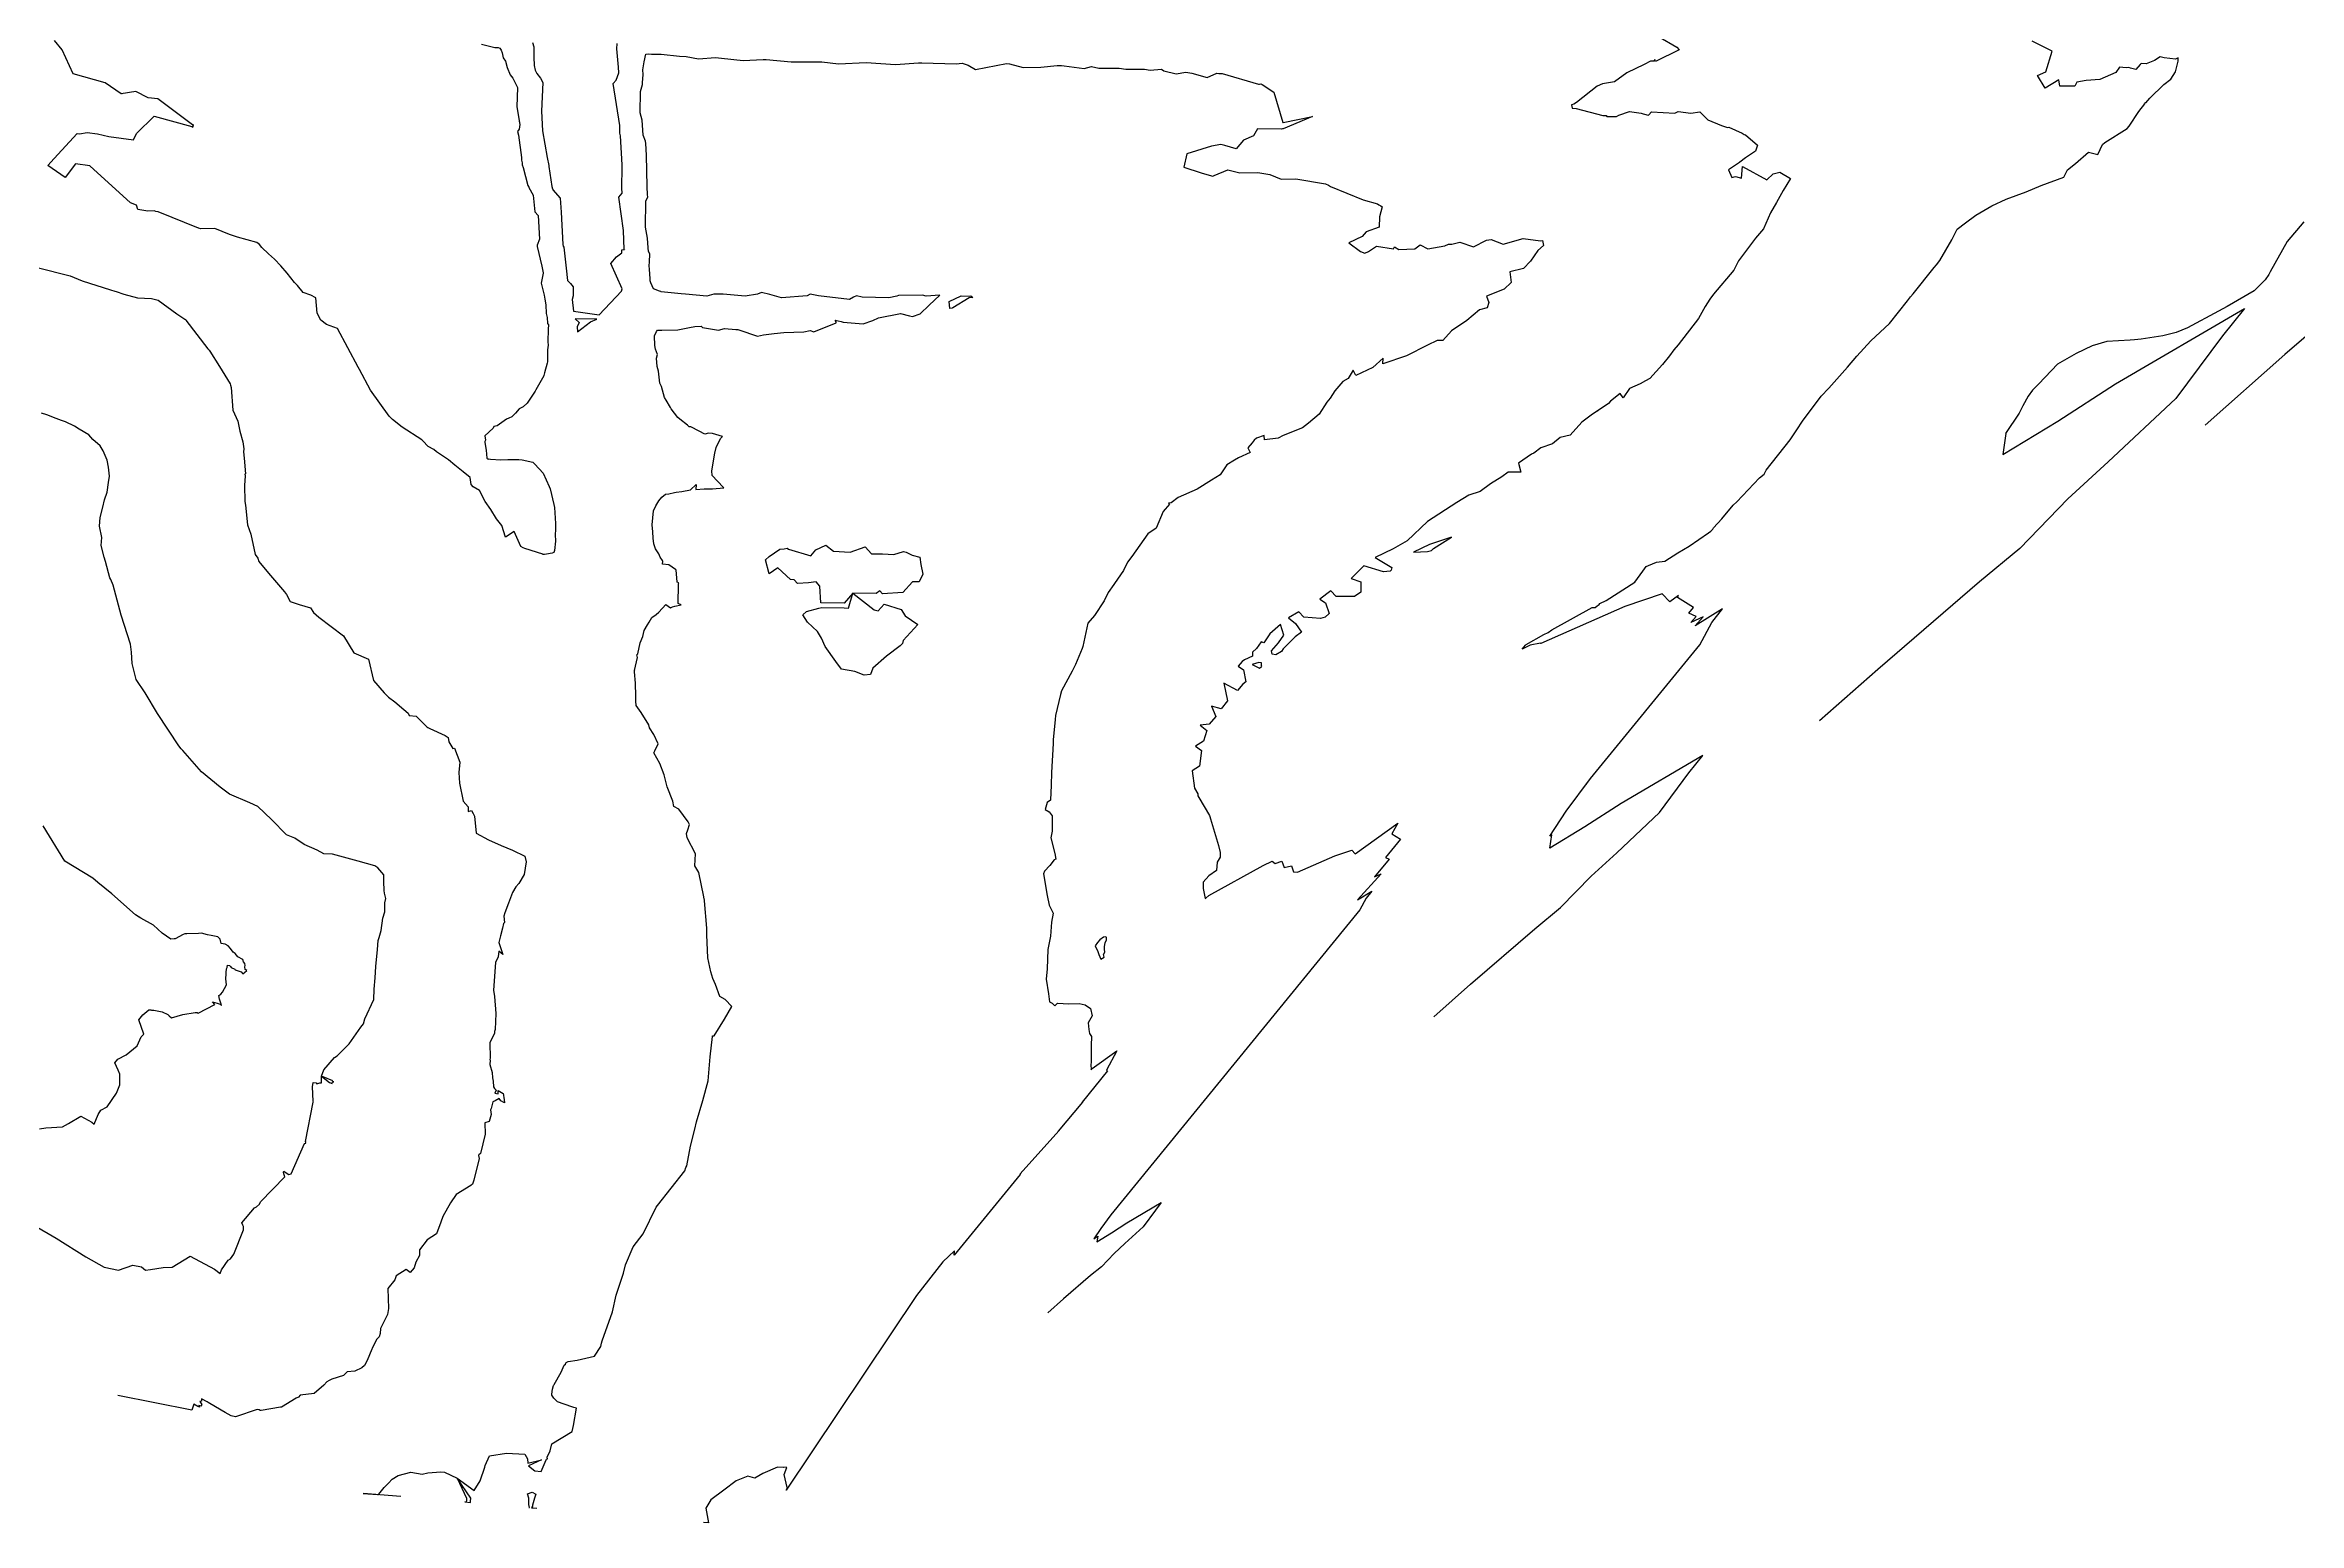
# Model space of a CAD drawing. Extents: x 1684434 to 1702565, y 997334 to 1000228.
# Drawn here: x 1686538 to 1688314, y 997334 to 998499 of the extents above; entities that cross this region are included whole.
import ezdxf

# ---------------------------------------------------------------- set-up
doc = ezdxf.new("R2010")
doc.units = 0
doc.layers.add('Default', color=7, linetype='Continuous')

msp = doc.modelspace()

# ---------------------------------------------------------------- linework, layer by layer
at = {"layer": 'Default'}
for points in [[(1686934, 998279.5), (1686934.9, 998278.3), (1686934.7, 998275), (1686934.3, 998264.9), (1686934.6, 998262.5), (1686934.2, 998258.7), (1686934.1, 998249.3), (1686933.9, 998248.2), (1686931.8, 998240.6), (1686931.2, 998238.4), (1686931.1, 998238.2), (1686924.8, 998227.1), (1686924.3, 998226.2), (1686918.1, 998216.7), (1686914.8, 998213.8), (1686911.7, 998212.1), (1686908.9, 998208.8), (1686906.1, 998206), (1686903.6, 998204.9), (1686901.9, 998204.2), (1686894.3, 998198.7), (1686891.9, 998198.2), (1686891.4, 998197.1), (1686884.8, 998191), (1686885.3, 998187.4), (1686884.6, 998186.4), (1686884.8, 998186.3), (1686884.7, 998185.7), (1686885.7, 998179.6), (1686886.2, 998173.3), (1686886.8, 998172.7), (1686887.3, 998172.5), (1686887.7, 998172.7), (1686889.3, 998172.6), (1686897.4, 998171.9), (1686902.9, 998172.3), (1686909.3, 998172.4), (1686911.6, 998172.3), (1686914, 998172.1), (1686922.5, 998170.3), (1686924, 998168.6), (1686930.6, 998161.5), (1686935.5, 998150.9), (1686936.1, 998149.1), (1686939.2, 998136.7), (1686939.6, 998134.4), (1686940.4, 998121.9), (1686940.5, 998116.8), (1686940.2, 998113.2), (1686940.3, 998108), (1686939.6, 998100.6), (1686939.1, 998098.9), (1686937.9, 998098.4), (1686933.3, 998097.6), (1686931.6, 998097.4), (1686930.4, 998097.4), (1686930.5, 998097.7), (1686916.2, 998102.1), (1686914.9, 998102.7), (1686913, 998103.8), (1686907.8, 998115.6), (1686900.9, 998111.1), (1686898.1, 998120.2), (1686894, 998125.6), (1686889.5, 998133), (1686884.9, 998139.2), (1686880.6, 998147.8), (1686875.4, 998150.7), (1686874, 998152.6), (1686873.2, 998158.2), (1686867.6, 998162.5), (1686861, 998167.8), (1686856.1, 998171.9), (1686852.2, 998174.7), (1686846.6, 998178.4), (1686844.6, 998180.2), (1686840, 998182.5), (1686835.9, 998186.9), (1686835.1, 998187.9), (1686819.6, 998197.7), (1686812, 998203.7), (1686811.2, 998204.7), (1686809.4, 998206.4), (1686794.5, 998226.8), (1686786, 998243.2), (1686785, 998245), (1686768.7, 998275.5), (1686759.8, 998278.7), (1686755.5, 998282), (1686752.6, 998287.6), (1686751.5, 998299.6), (1686747.5, 998301.9), (1686741.6, 998304), (1686737, 998309.3), (1686734.8, 998311.8), (1686729, 998319.2), (1686723.9, 998324.8), (1686718.9, 998330.1), (1686714.3, 998334.4), (1686708.9, 998339.4), (1686707.2, 998341.6), (1686705.1, 998343.2), (1686689.9, 998347.4), (1686683.6, 998349.7), (1686671.8, 998354.4), (1686660.6, 998354.2), (1686659.4, 998354.6), (1686659.1, 998354.7), (1686627.3, 998367.4), (1686625.4, 998367.8), (1686624.1, 998368.3), (1686619.1, 998368), (1686611.3, 998369.3), (1686610.3, 998372.6), (1686605.4, 998374.5), (1686573.3, 998403.6), (1686562.1, 998405.2), (1686553.9, 998394.6), (1686540.3, 998403.9), (1686545.3, 998409.5), (1686563.4, 998429.3), (1686565.2, 998428.9), (1686571.4, 998429.9), (1686579.5, 998429), (1686588.4, 998426.9), (1686607.7, 998424.2), (1686610.3, 998429.2), (1686624.1, 998442.8), (1686653.7, 998434.6), (1686654.5, 998434.3), (1686655, 998436), (1686654.3, 998436), (1686627.1, 998456.6), (1686619.3, 998457.4), (1686609.7, 998462.2), (1686598.1, 998460.5), (1686585.4, 998469.2), (1686560.3, 998476.3), (1686551.5, 998495.1), (1686545.5, 998502.4)], [(1686818.5, 997354.9), (1686788.9, 997357.5), (1686800, 997356.6), (1686800.8, 997356.6), (1686801, 997356.6), (1686802.1, 997358.1), (1686805.3, 997362.2), (1686808.9, 997365.5), (1686811.8, 997368.6), (1686816.3, 997371.7), (1686826.4, 997374.3), (1686835.3, 997372.7), (1686839.9, 997373.8), (1686850.1, 997374.4), (1686853, 997374.1), (1686863, 997369.4), (1686870.3, 997353.6), (1686870.3, 997352.1), (1686870.1, 997350.6), (1686869, 997350.7), (1686873.3, 997350.3), (1686873.5, 997351.4), (1686873.6, 997353.6), (1686863, 997369.4), (1686876.3, 997359.7), (1686881, 997367.3), (1686884.6, 997378.2), (1686885, 997379.4), (1686888.4, 997387), (1686901.9, 997389.3), (1686916.3, 997388.4), (1686918.3, 997384.7), (1686918.7, 997381.4), (1686929.3, 997383.9), (1686919.1, 997379.2), (1686924.2, 997375.3), (1686929.1, 997374.6), (1686933, 997384), (1686933.3, 997384.4), (1686934, 997384.8), (1686933.9, 997385.9), (1686936.3, 997391), (1686937.4, 997396.4), (1686953.5, 997406.2), (1686954.6, 997411.1), (1686957, 997424.6), (1686954.8, 997425.1), (1686953.3, 997425.7), (1686942, 997429.5), (1686939.2, 997432.4), (1686937.6, 997434.9), (1686937.4, 997435.2), (1686937.4, 997435.8), (1686938.1, 997439.5), (1686938.8, 997442.5), (1686939.1, 997442.8), (1686939.3, 997443.3), (1686944.8, 997452.9), (1686947.2, 997458.6), (1686948.3, 997459.4), (1686948.5, 997460.2), (1686948.9, 997460.5), (1686950.3, 997461.5), (1686957.4, 997462.4), (1686971.1, 997465.7), (1686976.1, 997473.2), (1686976.7, 997475.8), (1686977.2, 997477.8), (1686985.2, 997500.5), (1686988.1, 997513.6), (1686994.1, 997531.1), (1686995.6, 997537.6), (1687001.7, 997551.7), (1687009.4, 997562.1), (1687019.8, 997583), (1687020.7, 997584.4), (1687042.3, 997611.8), (1687043.1, 997614.4), (1687043.8, 997615.6), (1687046.8, 997631.2), (1687050.3, 997644.4), (1687051.6, 997650.3), (1687056.6, 997667.2), (1687060.7, 997682.5), (1687062.2, 997701.5), (1687064.2, 997717.6), (1687064.2, 997718.1), (1687065.5, 997718.2), (1687073.6, 997731.1), (1687079.4, 997741.3), (1687074.1, 997746.8), (1687069.8, 997749.1), (1687066.4, 997758.5), (1687064.4, 997763.3), (1687062.9, 997768.6), (1687060.4, 997779.6), (1687059.6, 997797.8), (1687059.6, 997802.8), (1687057.9, 997824.5), (1687057.7, 997825.3), (1687057.6, 997825.9), (1687057.3, 997827.7), (1687053.3, 997846.8), (1687050.3, 997852.1), (1687050.8, 997861.4), (1687044.2, 997874), (1687043.7, 997877.6), (1687044.7, 997880.3), (1687045.9, 997884.5), (1687045, 997886.8), (1687037.5, 997896.7), (1687033.7, 997898.7), (1687032.9, 997903), (1687028.4, 997914.4), (1687026.1, 997923.7), (1687022.5, 997932.8), (1687017.9, 997941.2), (1687018.7, 997942.6), (1687021.4, 997948.3), (1687018, 997955.5), (1687014.4, 997960.7), (1687013.9, 997963.1), (1687008, 997973), (1687004, 997978.4), (1687003.8, 997981.7), (1687003.8, 997985.8), (1687003.5, 997995.9), (1687002.7, 998004.9), (1687002.7, 998006.1), (1687004.9, 998016.3), (1687004.6, 998018.4), (1687005.3, 998019.1), (1687007.2, 998027.8), (1687009.1, 998032.9), (1687010.4, 998037.4), (1687012.8, 998041.9), (1687014.1, 998044.1), (1687016.4, 998047.8), (1687019.7, 998050.2), (1687021.8, 998051.9), (1687027.4, 998058), (1687031, 998055.5), (1687032.5, 998056.3), (1687034.4, 998056.7), (1687039.5, 998057.7), (1687037.1, 998058.8), (1687037.2, 998073.8), (1687037.3, 998074.6), (1687037.7, 998075.2), (1687036.4, 998075.5), (1687035.5, 998085.4), (1687034.9, 998085.7), (1687029.6, 998089.2), (1687024.8, 998089.9), (1687025.1, 998092.1), (1687024.7, 998092.8), (1687022.9, 998095.3), (1687021.7, 998097.9), (1687019.1, 998102), (1687018, 998105.8), (1687017.3, 998110.4), (1687017.1, 998115.4), (1687016.5, 998120.7), (1687017, 998126.3), (1687017.6, 998131.8), (1687019.5, 998135.9), (1687021.8, 998139.7), (1687024.3, 998142.6), (1687027.2, 998144.9), (1687029.8, 998145.3), (1687034.1, 998146.4), (1687035.4, 998146.6), (1687039.9, 998147.1), (1687046.8, 998148.3), (1687051.2, 998152.5), (1687051.1, 998148.6), (1687057.5, 998149.2), (1687064.1, 998149.1), (1687073.1, 998150), (1687072.6, 998150.6), (1687063.8, 998159.7), (1687063.7, 998163.3), (1687066, 998177.4), (1687067.1, 998181.8), (1687070.3, 998188.8), (1687071.9, 998190.5), (1687064.2, 998192.8), (1687060.9, 998193), (1687058.1, 998192.2), (1687053.6, 998194.7), (1687047.1, 998198.1), (1687045.8, 998198), (1687044.3, 998199.4), (1687038.5, 998204.1), (1687036.9, 998205.5), (1687031.6, 998212.2), (1687031.1, 998213.3), (1687027.6, 998219), (1687026.4, 998221.2), (1687023.9, 998229.7), (1687022.7, 998232.5), (1687021.6, 998242), (1687020.4, 998245.7), (1687019.9, 998252.1), (1687020.9, 998255.1), (1687019.1, 998259.3), (1687018.8, 998262), (1687018.3, 998269.7), (1687020, 998273.2), (1687020.7, 998274.3), (1687024.2, 998274.1), (1687036.9, 998274.6), (1687046.1, 998276.2), (1687050.2, 998277), (1687055.2, 998277.3), (1687056.2, 998276.2), (1687068.9, 998274.2), (1687073.6, 998275.4), (1687082.5, 998274.8), (1687084.1, 998274.7), (1687084.8, 998274.4), (1687099.5, 998269.6), (1687104.2, 998270.6), (1687112.7, 998271.6), (1687120.3, 998272.4), (1687136.1, 998273), (1687141, 998274), (1687143.9, 998273), (1687161.7, 998280.1), (1687161.7, 998280.8), (1687160.8, 998282.1), (1687165.5, 998281.1), (1687167.2, 998280.5), (1687182.9, 998279.1), (1687190.4, 998281.9), (1687194.9, 998284), (1687212.4, 998287.3), (1687219.4, 998285.4), (1687221.7, 998285), (1687227.8, 998287.2), (1687234.9, 998294), (1687243.2, 998301.9), (1687232.6, 998301), (1687229.5, 998301.7), (1687210.6, 998301.5), (1687209.3, 998300.9), (1687203.1, 998299.7), (1687182.2, 998300.3), (1687177.5, 998301.2), (1687175.3, 998300.3), (1687172, 998298.4), (1687147.7, 998301.2), (1687141.1, 998302.7), (1687138.8, 998301.2), (1687118.4, 998299.8), (1687109.4, 998302.3), (1687102.8, 998304), (1687099.5, 998302.6), (1687089.9, 998301.1), (1687072.4, 998302.6), (1687065.2, 998302.7), (1687059.7, 998300.9), (1687042.8, 998302.7), (1687039.5, 998302.8), (1687023.7, 998304.5), (1687023.4, 998304.6), (1687022.3, 998304.9), (1687017.7, 998306.9), (1687015.5, 998311.6), (1687015, 998313), (1687014.9, 998314.9), (1687014.4, 998322.1), (1687014.3, 998325.2), (1687014.6, 998327.7), (1687014.8, 998334.5), (1687013.7, 998336.3), (1687013.4, 998339.1), (1687013, 998346.8), (1687011.2, 998355.4), (1687011.5, 998376), (1687013.1, 998379.2), (1687012.9, 998380.8), (1687012.6, 998387.4), (1687012.4, 998399.8), (1687012, 998412.1), (1687011.6, 998421.2), (1687011.4, 998423.1), (1687009.4, 998427.9), (1687008.7, 998439.6), (1687007, 998445.4), (1687007.5, 998462.4), (1687009, 998467.7), (1687008.9, 998469.2), (1687009.4, 998475.6), (1687009.2, 998479.5), (1687010.3, 998485.7), (1687011.5, 998491.7), (1687013.3, 998492.1), (1687016.1, 998491.6), (1687023.7, 998491.8), (1687038, 998490.1), (1687043.4, 998489.8), (1687053, 998488.1), (1687066.4, 998489), (1687071.3, 998488.7), (1687088.2, 998486.7), (1687104, 998487.5), (1687106.3, 998487.4), (1687126, 998485.7), (1687149.4, 998485.8), (1687150.3, 998485.8), (1687163.3, 998484), (1687185.2, 998485.2), (1687208.3, 998483.7), (1687226.5, 998484.9), (1687227.2, 998484.8), (1687227.5, 998484.8), (1687229, 998484.9), (1687256.2, 998484.1), (1687260.9, 998484.6), (1687265.5, 998483.1), (1687271.3, 998479.7), (1687295.7, 998484.3), (1687298.3, 998484.2), (1687308.9, 998481.3), (1687322.9, 998481.5), (1687335.8, 998482.9), (1687338.4, 998482.8), (1687339.1, 998482.9), (1687341.3, 998482.6), (1687357.1, 998480.5), (1687362.8, 998482), (1687368.7, 998480.8), (1687384.5, 998480.7), (1687389.9, 998479.9), (1687390.7, 998480), (1687399.8, 998479.9), (1687404.5, 998479.8), (1687409, 998479.1), (1687418, 998479.8), (1687419.7, 998478.5), (1687429.6, 998476.3), (1687437.1, 998477.5), (1687441.9, 998476.8), (1687453.9, 998473.3), (1687461.5, 998476.7), (1687463.1, 998476.6), (1687465.8, 998476.4), (1687494.4, 998468.2), (1687495.1, 998468.2), (1687496.3, 998468.4), (1687497.2, 998467.8), (1687506.6, 998461.7), (1687513.6, 998437.9), (1687513.8, 998437.9), (1687536.9, 998442.7), (1687513.9, 998432.9), (1687513.4, 998432.8), (1687512.6, 998432.6), (1687493.7, 998433), (1687490.4, 998427.4), (1687482.6, 998423.9), (1687476.9, 998417.1), (1687467.8, 998419.8), (1687464.8, 998420.6), (1687457.3, 998419.3), (1687438, 998413.3), (1687435.5, 998402.8), (1687449.1, 998398.1), (1687457.5, 998395.9), (1687458.4, 998395.7), (1687459.5, 998396), (1687470.3, 998400.6), (1687479.6, 998398.2), (1687493.9, 998398.4), (1687503.3, 998396.8), (1687512.4, 998393.3), (1687523.9, 998393.4), (1687547.3, 998389.5), (1687549.5, 998388.6), (1687551.1, 998387.5), (1687577, 998376.8), (1687588.2, 998373.7), (1687589.3, 998373), (1687589.7, 998372.8), (1687590.8, 998372.2), (1687591.9, 998371.4), (1687589.7, 998363.5), (1687589.4, 998355.3), (1687579.2, 998351.6), (1687576, 998347.9), (1687565.6, 998343), (1687574.9, 998336.3), (1687578.2, 998334.9), (1687581, 998336.3), (1687587.3, 998340.3), (1687600.9, 998338.4), (1687601.5, 998340), (1687604.9, 998337.9), (1687617.6, 998338.3), (1687621.9, 998341.4), (1687627.9, 998338.4), (1687641.2, 998340.6), (1687644.1, 998341.9), (1687646.9, 998341.9), (1687653.2, 998343.5), (1687663.8, 998339.8), (1687674, 998345.2), (1687677.9, 998345.6), (1687687.3, 998341.9), (1687703.1, 998346.4), (1687716.6, 998344.5), (1687718.2, 998344.8), (1687718.6, 998343.6), (1687718.9, 998341), (1687714.6, 998336.9), (1687708.9, 998328.6), (1687703.3, 998322.7), (1687692.4, 998320.1), (1687693.6, 998311.9), (1687688, 998306.6), (1687674, 998301), (1687676, 998296), (1687674.5, 998291.7), (1687668.6, 998290.2), (1687658.7, 998281.8), (1687646.4, 998273.7), (1687639.7, 998266.1), (1687635.2, 998266), (1687627.6, 998262.3), (1687611, 998254), (1687592.3, 998247.8), (1687592.6, 998252.2), (1687584.5, 998244.8), (1687571.2, 998238.6), (1687569.1, 998242.6), (1687565.1, 998236), (1687561, 998233.8), (1687554.7, 998226.3), (1687550.8, 998220.6), (1687548.3, 998217.4), (1687542.3, 998208), (1687533.8, 998200.8), (1687529.1, 998197.2), (1687513.9, 998191.1), (1687510, 998189.2), (1687499.2, 998187.9), (1687498.9, 998191.3), (1687492.9, 998189), (1687491, 998187.5), (1687489.4, 998185.4), (1687486.1, 998181.5), (1687487.9, 998177.7), (1687478.7, 998173.5), (1687475.4, 998171.7), (1687469.5, 998168.1), (1687464.2, 998160.2), (1687457.5, 998156), (1687446, 998148.8), (1687431.2, 998142.3), (1687425.5, 998138.1), (1687423.6, 998137.9), (1687424.3, 998137.1), (1687419.4, 998131.3), (1687413.7, 998118.2), (1687407.1, 998113.6), (1687394.5, 998095.9), (1687391.1, 998091.5), (1687387.9, 998084.7), (1687381, 998074.5), (1687380.3, 998073.9), (1687376, 998067.4), (1687372.9, 998060.8), (1687365.1, 998049.3), (1687360, 998043.4), (1687355.9, 998025), (1687355.5, 998023.4), (1687350.3, 998010.6), (1687347.7, 998005.6), (1687339.2, 997989.9), (1687338.4, 997987.2), (1687334.5, 997970.6), (1687334.1, 997967.3), (1687332.6, 997951.4), (1687332.6, 997948.4), (1687331.2, 997925.5), (1687331, 997915.7), (1687330.4, 997903.7), (1687327.9, 997902), (1687326.4, 997896.5), (1687329.4, 997894.6), (1687331.9, 997891.5), (1687331.8, 997879.3), (1687330.8, 997874.2), (1687333.9, 997861.7), (1687334.7, 997857.4), (1687333.5, 997856.7), (1687329.9, 997852.2), (1687325.7, 997847.8), (1687325.1, 997845.8), (1687327.9, 997828.6), (1687329.5, 997821.1), (1687332.5, 997814.8), (1687331.2, 997807.6), (1687330.5, 997796.5), (1687328.4, 997786), (1687327.8, 997771), (1687327.1, 997762.7), (1687329, 997751.2), (1687329.8, 997744.8), (1687331.8, 997743.7), (1687333.9, 997741.6), (1687336, 997743.8), (1687344.9, 997743.3), (1687353.2, 997743.6), (1687357.8, 997742.4), (1687361.9, 997739.7), (1687363.4, 997733.8), (1687360.2, 997728.3), (1687360.7, 997723.1), (1687361.2, 997719.9), (1687362.7, 997717.5), (1687362.6, 997710.5), (1687362.5, 997697), (1687362.2, 997695.5), (1687362.5, 997691.4), (1687363.3, 997692.2), (1687382.9, 997706.3), (1687374.5, 997691.1), (1687375.3, 997690.5), (1687355.4, 997665.9), (1687355.8, 997665.8), (1687336.5, 997643), (1687337, 997643.2), (1687306.5, 997609.2), (1687307.2, 997609.6), (1687306.9, 997609.3), (1687306.6, 997608.7), (1687254.7, 997545.1), (1687254.9, 997548.6), (1687245.6, 997540), (1687225, 997513.5), (1687122.1, 997360), (1687123.1, 997362), (1687122.9, 997362.2), (1687122.1, 997365.5), (1687120.7, 997372.4), (1687122.8, 997377.8), (1687115.4, 997378.1), (1687103.7, 997373.2), (1687097.6, 997369.5), (1687092.1, 997371), (1687082.8, 997367.3), (1687073.1, 997360.1), (1687062.8, 997352.5), (1687059, 997345.8), (1687061.1, 997334.2), (1687060.9, 997334.2), (1687057.1, 997334.5)], [(1686882.1, 998499.5), (1686892.7, 998497.1), (1686895.2, 998497.1), (1686896.4, 998496.4), (1686897.6, 998494.9), (1686898.4, 998492.8), (1686899.1, 998488.8), (1686901.1, 998486.1), (1686902.2, 998481.2), (1686904.7, 998475.5), (1686906.8, 998472.7), (1686910.5, 998465.4), (1686909.9, 998450.1), (1686912.3, 998436.4), (1686911.8, 998432.7), (1686910.5, 998430.7), (1686911.3, 998427.9), (1686913.6, 998410.3), (1686913.5, 998408.1), (1686914, 998406.2), (1686914, 998404.4), (1686914.8, 998402.4), (1686918.5, 998388.1), (1686919, 998387.4), (1686919.4, 998387.3), (1686919.5, 998386.6), (1686922.9, 998380.5), (1686924.2, 998367.4), (1686926.8, 998364.6), (1686927.7, 998345.9), (1686925.9, 998341.2), (1686925.9, 998340.9), (1686926, 998340.6), (1686926, 998340.2), (1686929.5, 998324.7), (1686930.6, 998319.5), (1686930.7, 998319.2), (1686930.7, 998319.1), (1686929.1, 998311.2), (1686931.5, 998301.7), (1686931.9, 998298.6), (1686932.7, 998294.3), (1686933, 998287.4), (1686933.9, 998284.3), (1686934, 998279.5)], [(1686922.2, 998501), (1686923.3, 998497.6), (1686923.3, 998489.3), (1686923.6, 998482.7), (1686924.3, 998479.2), (1686925.6, 998476.5), (1686928.6, 998472.8), (1686930.4, 998469.3), (1686929.4, 998446.8), (1686930.2, 998431.2), (1686933.7, 998410.4), (1686935.1, 998404.1), (1686935.2, 998403.2), (1686937.6, 998387.4), (1686938, 998385.6), (1686938.2, 998385.3), (1686938.2, 998384.7), (1686944.2, 998378.3), (1686944.8, 998367.1), (1686946.3, 998341.6), (1686946.5, 998340.3), (1686946.4, 998340.3), (1686946.9, 998339.5), (1686948.7, 998323.2), (1686949.8, 998313.3), (1686952.1, 998310.9), (1686954.4, 998308.3), (1686954.3, 998301.3), (1686953.6, 998298.3), (1686954.7, 998289.1), (1686974.7, 998286.3), (1686992.3, 998304.9), (1686992.9, 998306.9), (1686983.9, 998326.7), (1686988.6, 998331.9), (1686992.8, 998335.2), (1686992.6, 998337.6), (1686994.6, 998337.8), (1686994.1, 998352.7), (1686990.4, 998378.9), (1686992.9, 998382.2), (1686992.8, 998386), (1686993, 998403), (1686992.9, 998404.4), (1686991.7, 998427.4), (1686991.1, 998429.5), (1686991.2, 998435.4), (1686985.9, 998468.7), (1686988.3, 998471.2), (1686990.2, 998477), (1686990, 998481.4), (1686988.7, 998496), (1686989.1, 998500.1)], [(1687809.6, 998505.6), (1687824, 998497.2), (1687825.9, 998495.1), (1687807.3, 998485.9), (1687806.7, 998487.6), (1687805.9, 998486.3), (1687803.3, 998486.1), (1687798.3, 998483.6), (1687784.7, 998477.1), (1687775, 998469.9), (1687765.4, 998468.4), (1687761.2, 998466.6), (1687745.1, 998453.6), (1687742.9, 998452.2), (1687741, 998451.7), (1687741.6, 998449.1), (1687744.7, 998448.9), (1687765.9, 998443.3), (1687768.3, 998443.3), (1687768.8, 998442.7), (1687776.5, 998442.5), (1687778.5, 998443.6), (1687786.9, 998446.5), (1687796, 998445.1), (1687797.6, 998444.8), (1687798.6, 998444.5), (1687801.5, 998443.7), (1687802, 998443.9), (1687804.1, 998446.4), (1687822.6, 998445.1), (1687825.1, 998446.5), (1687835, 998445.1), (1687842.1, 998446.4), (1687848.6, 998439.9), (1687859.4, 998435.6), (1687864, 998433.9), (1687865.2, 998434.2), (1687875.6, 998429.4), (1687877.1, 998428.5), (1687878.1, 998428.1), (1687887.6, 998419.9), (1687886.8, 998417.7), (1687886.2, 998415.2), (1687878.3, 998410.1), (1687873.7, 998406.6), (1687873.5, 998406.4), (1687871.1, 998404.8), (1687864.7, 998400.5), (1687867.5, 998394.5), (1687870.2, 998395.2), (1687875, 998393.9), (1687875.8, 998403.3), (1687894.9, 998392.7), (1687899.9, 998397.4), (1687905.2, 998398.8), (1687913.6, 998393.8), (1687907.8, 998384.2), (1687902.6, 998374.9), (1687897.9, 998366.6), (1687892.4, 998354), (1687886, 998346.7), (1687872.7, 998328.8), (1687869, 998321.5), (1687853.1, 998302.6), (1687850.1, 998298.7), (1687846.3, 998292.9), (1687841.2, 998283.3), (1687825.2, 998262.6), (1687821.6, 998258.6), (1687818.2, 998253.9), (1687812.7, 998247.1), (1687802.7, 998236), (1687799.4, 998234.4), (1687795.1, 998231.9), (1687786.9, 998228.3), (1687781.9, 998220.9), (1687779.5, 998224.4), (1687771.7, 998218.3), (1687770.3, 998216.4), (1687756.6, 998207.2), (1687749.1, 998201.7), (1687740, 998191.5), (1687732.2, 998189.5), (1687726.1, 998184.7), (1687716.9, 998181.4), (1687711.3, 998177.2), (1687709.6, 998176.4), (1687699.2, 998169.3), (1687701.2, 998162.2), (1687691.3, 998162.4), (1687686.2, 998158.7), (1687677.3, 998153.2), (1687669, 998147.1), (1687660.3, 998144.3), (1687650.8, 998138.4), (1687627.5, 998123.5), (1687611.6, 998108.2), (1687600.6, 998101.8), (1687586.4, 998095.1), (1687599.4, 998087.3), (1687599, 998085), (1687598.1, 998084.3), (1687593, 998083.7), (1687577.5, 998088.6), (1687567.4, 998078.5), (1687575, 998076), (1687575.1, 998067.6), (1687570.1, 998064.2), (1687555.5, 998064.2), (1687551.5, 998068.9), (1687542.8, 998062.2), (1687547.2, 998059.4), (1687550.2, 998051), (1687546.9, 998048), (1687543.4, 998046.9), (1687530.2, 998047.9), (1687526.3, 998052.2), (1687518, 998047.4), (1687523.6, 998043), (1687528.2, 998036.3), (1687523.4, 998032.4), (1687513.8, 998023), (1687512.6, 998021.1), (1687508.2, 998018.4), (1687505.2, 998018.9), (1687504.6, 998021.5), (1687510.1, 998027.7), (1687514.3, 998033.8), (1687511.8, 998042.3), (1687503.4, 998034.9), (1687498.6, 998027.9), (1687496.4, 998028.7), (1687492.8, 998023.4), (1687489.8, 998020.5), (1687489.8, 998017.4), (1687483.3, 998014.4), (1687481.5, 998013.1), (1687478.3, 998009.5), (1687482.5, 998006.6), (1687484.3, 997997.1), (1687482, 997995.3), (1687477.8, 997990.3), (1687467, 997996), (1687470, 997982.2), (1687465, 997975.8), (1687457.3, 997977.8), (1687460.8, 997969.8), (1687455.6, 997963.8), (1687448.5, 997962.8), (1687453.6, 997958.8), (1687451, 997950.4), (1687444.8, 997946.4), (1687449.6, 997943), (1687448, 997930.7), (1687442.2, 997927), (1687444.1, 997913.3), (1687446.6, 997908.9), (1687446.6, 997907.1), (1687447.3, 997905.9), (1687455.7, 997891.6), (1687456, 997890.9), (1687456.6, 997889.1), (1687462.9, 997868.1), (1687464.2, 997862.6), (1687464.3, 997859), (1687461.9, 997854.9), (1687461.2, 997848.3), (1687455.4, 997844.3), (1687450.7, 997839.3), (1687450.9, 997834.3), (1687451.8, 997829), (1687452.3, 997826.3), (1687452.8, 997826.5), (1687455.2, 997828.8), (1687498.1, 997852.4), (1687505.3, 997855.7), (1687507.6, 997854), (1687512.8, 997855.7), (1687514.6, 997850.8), (1687520.5, 997852), (1687522.1, 997847.3), (1687525.1, 997847), (1687554.7, 997859.9), (1687567.9, 997864.4), (1687570.6, 997861.6), (1687604.2, 997885.7), (1687599.5, 997877.2), (1687606.3, 997873.1), (1687594.5, 997858.5), (1687597.5, 997857.2), (1687585.8, 997843.4), (1687591, 997845.7), (1687572.5, 997825.2), (1687583.7, 997832.2), (1687579.3, 997826.6), (1687574.3, 997817.5), (1687378, 997576.9), (1687370.1, 997566.2), (1687364.6, 997558), (1687367.7, 997560.3), (1687367, 997555.8), (1687378.6, 997562.9), (1687390.7, 997570.7), (1687417.8, 997586.6), (1687413.2, 997580.8), (1687403.4, 997567.6), (1687389.2, 997554.3), (1687380.7, 997546.5), (1687370.6, 997536.1), (1687362.1, 997529.1), (1687340.8, 997510.7), (1687328.5, 997499.9)], [(1687632.5, 997733.1), (1687661.6, 997758.8), (1687712.3, 997802.5), (1687732.4, 997819.2), (1687756.5, 997843.9), (1687776.7, 997862.4), (1687810.4, 997894), (1687833.6, 997925.3), (1687844.7, 997939), (1687780.2, 997901.3), (1687751.5, 997882.8), (1687724, 997866), (1687725.5, 997876.6), (1687723.9, 997875.4), (1687737, 997895.2), (1687756.1, 997920.8), (1687842.1, 998026.3), (1687851.8, 998043.8), (1687860.2, 998054.7), (1687838.5, 998041.1), (1687844.9, 998048.3), (1687835.2, 998043.8), (1687839.3, 998048.6), (1687833.6, 998051.2), (1687837.3, 998055.7), (1687824.6, 998063.4), (1687825.5, 998065.1), (1687818.7, 998060.2), (1687812.5, 998066.3), (1687783.1, 998056.4), (1687716.8, 998027.4), (1687716.7, 998027.4), (1687716.7, 998027.6), (1687708.5, 998026), (1687702.1, 998022.9), (1687704.7, 998025.9), (1687705.3, 998026.4), (1687719.2, 998034.3), (1687722.6, 998036), (1687725.6, 998038.1), (1687757.4, 998055.7), (1687759.7, 998055.7), (1687761.4, 998056.9), (1687762.8, 998058.1), (1687763.4, 998058.8), (1687768.5, 998061.2), (1687790.9, 998075.6), (1687797.2, 998084.4), (1687800, 998087.9), (1687801.7, 998088.8), (1687808.1, 998091.3), (1687814.7, 998092.1), (1687825, 998098.8), (1687833.8, 998103.9), (1687849, 998114.5), (1687850.9, 998115.8), (1687852.4, 998117.3), (1687852.9, 998118.3), (1687859.5, 998125.6), (1687868.5, 998136.4), (1687871.4, 998139), (1687889.3, 998157.8), (1687893, 998160.8), (1687894.6, 998163.8), (1687913.5, 998187.7), (1687918.7, 998195.6), (1687923.2, 998202.6), (1687937.8, 998222.1), (1687944, 998228.6), (1687958.5, 998245), (1687965.9, 998253.8), (1687977.1, 998265.8), (1687991.6, 998279.5), (1688005.9, 998297.2), (1688008.3, 998300.4), (1688010.4, 998302.9), (1688027, 998323.7), (1688028.6, 998325.8), (1688031.3, 998329.2), (1688040.8, 998345.4), (1688045.1, 998353.7), (1688051.5, 998358.9), (1688059.7, 998364.9), (1688072.4, 998372.1), (1688083.7, 998377.5), (1688099.3, 998383.2), (1688111.3, 998388.2), (1688129, 998394.9), (1688131.9, 998400.7), (1688138.4, 998405.5), (1688148.5, 998414.6), (1688155.8, 998412.7), (1688159.5, 998420.6), (1688161.3, 998422), (1688178.9, 998433.1), (1688180.5, 998434.9), (1688188.3, 998446.6), (1688193, 998452.6), (1688192.6, 998453), (1688193, 998453.7), (1688193.6, 998453.3), (1688196.8, 998457.1), (1688207.9, 998467.7), (1688213.5, 998471.9), (1688217.1, 998477.8), (1688219.2, 998486.1), (1688219.1, 998488.9), (1688217.1, 998487.9), (1688208.1, 998488.9), (1688205.1, 998489.7), (1688200.6, 998486.8), (1688193.9, 998484), (1688190.1, 998484.4), (1688189.3, 998483.7), (1688185.7, 998479.6), (1688181.6, 998480.8), (1688180.4, 998481.3), (1688178.3, 998480.9), (1688172.9, 998481.6), (1688170, 998477.4), (1688157.5, 998471.8), (1688146.6, 998471), (1688139.4, 998469.7), (1688137.7, 998466.4), (1688126, 998466.6), (1688125.2, 998471.5), (1688114.4, 998465), (1688108.3, 998474.9), (1688114.8, 998477.9), (1688120, 998494.2), (1688104.2, 998502)], [(1688318.3, 998359.7), (1688305.2, 998344.1), (1688291.6, 998320.3), (1688290.6, 998318.1), (1688287.7, 998313.8), (1688279.2, 998305.1), (1688257.8, 998292.9), (1688251, 998289.2), (1688226.5, 998276), (1688217.6, 998272.3), (1688207.1, 998269.7), (1688190.1, 998267.2), (1688184.8, 998266.6), (1688181.3, 998266.4), (1688162.9, 998265.4), (1688151.5, 998261.9), (1688138.9, 998255.9), (1688124, 998247.5), (1688109.4, 998232), (1688104.3, 998226.8), (1688100.9, 998222.1), (1688096.8, 998214.5), (1688093.8, 998208.9), (1688083.2, 998192.9), (1688083.4, 998192.9), (1688081, 998176.1), (1688124.4, 998202.6), (1688169.8, 998232), (1688271.5, 998291.4), (1688254.1, 998269.8), (1688217.4, 998220.4), (1688164.1, 998170.5), (1688132.3, 998141.2), (1688094.3, 998102.2), (1688062.5, 998075.8), (1687982.5, 998006.9), (1687936.4, 997966.2)], [(1688412.8, 998349.2), (1688303.3, 998255), (1688240.4, 998199.4)], [(1686531.9, 998323.6), (1686558, 998317), (1686567.4, 998313.2), (1686589.7, 998306.1), (1686593, 998305), (1686594.2, 998304.6), (1686600.3, 998302.5), (1686611, 998299.6), (1686621.9, 998299.2), (1686627.2, 998297.8), (1686642.1, 998287.1), (1686648.4, 998282.8), (1686648.9, 998282.5), (1686649.2, 998282.1), (1686666.3, 998259.5), (1686666.9, 998259), (1686667.4, 998258.4), (1686667.9, 998257.6), (1686675.5, 998245.7), (1686683.9, 998231.9), (1686684.3, 998230.8), (1686684.7, 998228.9), (1686686.1, 998211.1), (1686690, 998202.6), (1686691.7, 998194.5), (1686693.9, 998186.2), (1686694.8, 998180.6), (1686694.6, 998178.2), (1686695, 998173.4), (1686696.1, 998161.1), (1686695.6, 998160.6), (1686695.9, 998159.3), (1686695.3, 998151.8), (1686695.5, 998139.1), (1686696, 998136.3), (1686697.7, 998120.8), (1686700.3, 998113.5), (1686703.7, 998097.5), (1686705.9, 998094.5), (1686706.5, 998092), (1686714.1, 998082.8), (1686726.7, 998068), (1686727.5, 998066.9), (1686728.3, 998066), (1686731.3, 998060.3), (1686738.3, 998057.9), (1686747.2, 998055.4), (1686749.7, 998051.7), (1686753.8, 998048.1), (1686773.4, 998033.2), (1686781.5, 998020), (1686792.9, 998015), (1686797, 997998), (1686805.5, 997988.3), (1686808.7, 997985.1), (1686813.7, 997981.4), (1686821, 997975.2), (1686824.2, 997972.5), (1686825.2, 997970.4), (1686830.6, 997970), (1686839.1, 997961.5), (1686839.8, 997961.2), (1686841.3, 997960.4), (1686853.5, 997954.7), (1686855.7, 997953.1), (1686856.3, 997949.8), (1686859.5, 997944.6), (1686860.7, 997944.7), (1686865, 997933.8), (1686864.1, 997925.6), (1686864.7, 997917.1), (1686867.7, 997903), (1686871.6, 997898.5), (1686871.6, 997895), (1686874.2, 997895.6), (1686875.5, 997893.4), (1686876.2, 997891.7), (1686876.5, 997891.2), (1686877.9, 997877.8), (1686887.7, 997872.6), (1686897.6, 997868.2), (1686906.6, 997864.3), (1686916.2, 997859.7), (1686917.3, 997855.1), (1686915.7, 997845.2), (1686911.6, 997838.2), (1686909.1, 997835.5), (1686906.6, 997831), (1686903.4, 997822.7), (1686900.5, 997815), (1686899.7, 997812.3), (1686900.2, 997807.3), (1686899.5, 997806.7), (1686898.7, 997802.8), (1686897.1, 997797), (1686895.8, 997791.6), (1686898.9, 997782.2), (1686895.8, 997784.9), (1686895.3, 997780.3), (1686893.1, 997775.9), (1686891.6, 997754.1), (1686892.3, 997749.1), (1686893.5, 997735.6), (1686892.8, 997723.1), (1686892.4, 997721.4), (1686892.3, 997720.1), (1686888.7, 997712.5), (1686889, 997700.4), (1686888.7, 997699.4), (1686888.9, 997699), (1686888.6, 997695.4), (1686890.6, 997689.2), (1686890.8, 997685), (1686891.3, 997682.4), (1686891.5, 997677.9), (1686892.3, 997676.5), (1686893.3, 997675.6), (1686893.7, 997675.3), (1686892.6, 997673), (1686895.2, 997672.4), (1686895.3, 997674.9), (1686899.1, 997672.7), (1686899.4, 997671.6), (1686899.5, 997670.8), (1686899.7, 997669.7), (1686900.1, 997665.2), (1686897.2, 997666.8), (1686896, 997668.6), (1686892.9, 997666.8), (1686891, 997666), (1686889.6, 997660.8), (1686889.3, 997659.8), (1686889.7, 997656.2), (1686888.1, 997650.6), (1686884.7, 997649.4), (1686885.1, 997640.6), (1686881.3, 997625.3), (1686880.1, 997624.4), (1686879.8, 997623.7), (1686880.3, 997621.5), (1686876.1, 997604.2), (1686875.1, 997601.1), (1686873.8, 997600), (1686862, 997593), (1686857.7, 997586.5), (1686851.6, 997575.8), (1686849.9, 997571.3), (1686846.6, 997562.1), (1686839.3, 997557.4), (1686833.3, 997549.4), (1686833.3, 997545), (1686830.2, 997539.7), (1686829, 997535.2), (1686825.8, 997531.6), (1686822.6, 997533.8), (1686814.7, 997528.9), (1686813.8, 997525.8), (1686808.2, 997519), (1686808.9, 997503.2), (1686808, 997498.4), (1686802.5, 997487.3), (1686802.3, 997483.6), (1686801.4, 997480.9), (1686799.7, 997479), (1686795.9, 997471.9), (1686795.8, 997471.6), (1686795.6, 997471.1), (1686791.9, 997462.1), (1686789.8, 997458.3), (1686787.9, 997456.5), (1686782.2, 997453.8), (1686776.3, 997453.3), (1686773.4, 997450.3), (1686764, 997447.4), (1686762.1, 997446.4), (1686760.1, 997445.4), (1686757.8, 997442.8), (1686750.3, 997436.3), (1686739.3, 997434.8), (1686737.9, 997433.2), (1686736.1, 997432.4), (1686724.5, 997425.3), (1686723.8, 997425.3), (1686708.5, 997422.9), (1686707.6, 997422.8), (1686706.9, 997423.3), (1686705.4, 997423.6), (1686688.2, 997417.7), (1686684.7, 997418.5), (1686680, 997421.1), (1686672.4, 997425.8), (1686666.8, 997429.1), (1686665.8, 997429.7), (1686661.3, 997432), (1686661.3, 997430.2), (1686660, 997430), (1686661.8, 997427.4), (1686661, 997426.3), (1686659.2, 997426.8), (1686659.9, 997425.4), (1686658.5, 997425.9), (1686655.4, 997427.7), (1686653.8, 997423), (1686595.5, 997434.5)], [(1687269.2, 998299.9), (1687266.4, 998299.8), (1687253.6, 998291.9), (1687252.9, 998291.5), (1687251.2, 998291.4), (1687250.6, 998296.7), (1687260.1, 998301.4), (1687266.4, 998301.1), (1687267.6, 998301.2), (1687269.2, 998299.9)], [(1686968, 998280.7), (1686972.9, 998283), (1686956, 998283.1), (1686959, 998280.3), (1686957.4, 998276.8), (1686957.8, 998272.8), (1686968, 998280.7)], [(1686529.2, 997568.9), (1686546.8, 997558.7), (1686570.2, 997544), (1686584.8, 997535.8), (1686596, 997533.4), (1686607.3, 997537.3), (1686614.2, 997535.9), (1686617.4, 997533.3), (1686621.1, 997533.8), (1686631.3, 997535.4), (1686638.3, 997535.8), (1686647.7, 997541.6), (1686652.4, 997544.3), (1686671.7, 997534.2), (1686676.1, 997530.7), (1686677.2, 997533.6), (1686682.5, 997541.3), (1686684.3, 997542.3), (1686686.9, 997546.1), (1686694.4, 997565.1), (1686694.4, 997567.9), (1686694, 997568.9), (1686693.1, 997570.7), (1686703.1, 997582.4), (1686704.8, 997583.4), (1686707.2, 997585.3), (1686708, 997587.2), (1686727.2, 997607), (1686726.4, 997609.4), (1686726.1, 997610.7), (1686726.4, 997611.3), (1686728.8, 997609.6), (1686730.2, 997608.7), (1686730.3, 997608.7), (1686732.2, 997609.4), (1686742.6, 997633.2), (1686743.4, 997633.5), (1686743.6, 997633.6), (1686743.3, 997635), (1686743.4, 997634.8), (1686749.3, 997665.8), (1686749.3, 997666), (1686749.2, 997666.2), (1686749.3, 997666.6), (1686749, 997677.8), (1686749.3, 997681.4), (1686751.8, 997681), (1686752.4, 997680.3), (1686754.7, 997681), (1686755.9, 997681.1), (1686756, 997686.4), (1686762.4, 997681.4), (1686764.5, 997680.6), (1686764.7, 997681.6), (1686765.7, 997681.7), (1686764.7, 997682), (1686764.8, 997682.5), (1686756, 997686.4), (1686757.9, 997691.4), (1686766.2, 997701.1), (1686768.3, 997702.4), (1686777.9, 997711.9), (1686787, 997724.8), (1686788, 997726.3), (1686789, 997727.5), (1686790.2, 997731.4), (1686797.1, 997746.7), (1686797.5, 997754.8), (1686798.3, 997763.9), (1686798.7, 997772.6), (1686800, 997786), (1686800.7, 997793.2), (1686801.4, 997795.5), (1686802.9, 997801.1), (1686804.3, 997810.9), (1686805.8, 997815.7), (1686806, 997823), (1686806.7, 997826.2), (1686805.6, 997830.6), (1686805.5, 997832.6), (1686805.2, 997839.6), (1686805.1, 997845), (1686800.3, 997850.4), (1686797.9, 997852.1), (1686784.9, 997855.8), (1686764.6, 997861.2), (1686757.7, 997861.4), (1686752.7, 997864.5), (1686742.3, 997868.8), (1686735, 997873.9), (1686728.5, 997876.6), (1686716.6, 997888.5), (1686705.8, 997898.9), (1686699.5, 997901.7), (1686683.6, 997908.5), (1686681.4, 997910.2), (1686676.2, 997914), (1686661.4, 997926.2), (1686646.6, 997943), (1686645.5, 997944.2), (1686643.6, 997946.6), (1686626.8, 997972), (1686616.9, 997988.5), (1686610, 997998.9), (1686606.8, 998011.6), (1686606.2, 998020.4), (1686605.5, 998026.7), (1686598.1, 998049.5), (1686591.9, 998073.2), (1686589.9, 998077.6), (1686589.3, 998079), (1686585.8, 998091.9), (1686584.8, 998095.3), (1686582.3, 998104.6), (1686582.8, 998110.8), (1686581, 998119.7), (1686581.5, 998126.6), (1686583.7, 998134.8), (1686585, 998140.6), (1686587.1, 998146.6), (1686588.1, 998154.2), (1686588.9, 998159.1), (1686588.1, 998166.2), (1686587.2, 998171.7), (1686583.8, 998179.1), (1686581.5, 998183.1), (1686575.9, 998188), (1686572.6, 998191.7), (1686565, 998196.1), (1686561.4, 998198.5), (1686554.2, 998202), (1686551, 998203), (1686546.9, 998204.5), (1686539.6, 998207.6), (1686535.2, 998208.8)], [(1687226, 998042.2), (1687214.3, 998029.7), (1687213.9, 998027.3), (1687212, 998025.4), (1687201.3, 998017.2), (1687190.4, 998007.9), (1687188.6, 998002.8), (1687183.6, 998002.4), (1687176.3, 998005.2), (1687165.9, 998007.1), (1687161.3, 998013), (1687152.8, 998024.9), (1687149.9, 998031.5), (1687146.8, 998036.8), (1687139.1, 998044.1), (1687135.2, 998049.8), (1687138.1, 998052.6), (1687147.9, 998055), (1687150.2, 998055.6), (1687167.8, 998055.3), (1687171.2, 998055.1), (1687174.8, 998067), (1687167.8, 998059), (1687149.5, 998059.3), (1687148.8, 998072.5), (1687145.7, 998076), (1687139.7, 998075.1), (1687131.2, 998074.6), (1687128.5, 998077.5), (1687125.5, 998077.8), (1687115.5, 998087), (1687108.7, 998082.1), (1687105.9, 998093.2), (1687108.9, 998095.8), (1687117.2, 998101.7), (1687120.6, 998101.9), (1687123, 998102.5), (1687124, 998101.6), (1687141.7, 998096.4), (1687145.6, 998101), (1687153.5, 998104.7), (1687159.5, 998100.1), (1687172.7, 998099.3), (1687184.5, 998103.5), (1687189.4, 998097.9), (1687198.1, 998097.9), (1687207.1, 998097.4), (1687214.7, 998099.8), (1687216.7, 998099.2), (1687221.4, 998096.9), (1687227.4, 998095.3), (1687228.2, 998089.6), (1687230, 998081.8), (1687227.1, 998075.8), (1687221.7, 998076), (1687214.2, 998067.4), (1687198, 998066.5), (1687196.1, 998068.7), (1687193, 998066.8), (1687174.8, 998067), (1687191.6, 998053.7), (1687194.7, 998053.1), (1687199.4, 998058.2), (1687212.8, 998054.2), (1687216, 998049), (1687226, 998042.2)], [(1687629.3, 998105.4), (1687616.5, 998099.3), (1687627.6, 998099.7), (1687630.8, 998100.5), (1687632.3, 998102.1), (1687646.5, 998111.2), (1687629.3, 998105.4)], [(1687494.8, 998012.2), (1687489.5, 998010.6), (1687495.3, 998007.8), (1687496.4, 998008.9), (1687497.1, 998009.1), (1687496.7, 998010), (1687496.8, 998012.1), (1687494.8, 998012.2)], [(1686533.8, 997644.8), (1686538.8, 997645.6), (1686552, 997646.3), (1686556.6, 997649.1), (1686566.2, 997654.7), (1686574.9, 997650.1), (1686576.9, 997648.5), (1686580, 997656.2), (1686582.2, 997659.4), (1686587.2, 997662.2), (1686594.4, 997672.9), (1686597, 997679.5), (1686597.1, 997687.9), (1686595.7, 997691), (1686593.2, 997696.7), (1686595.6, 997699.6), (1686602, 997703.2), (1686610.8, 997710.1), (1686614, 997717.3), (1686615.9, 997719.3), (1686612.1, 997730.8), (1686615.3, 997734.6), (1686619.9, 997738.6), (1686621.4, 997738.6), (1686622.1, 997738.4), (1686623.9, 997738.4), (1686630.5, 997737), (1686635, 997734.8), (1686636, 997733.8), (1686637.7, 997732.2), (1686646.7, 997735), (1686656.3, 997736.4), (1686658, 997736.4), (1686658.9, 997736), (1686671.8, 997742.7), (1686670, 997744.8), (1686673.8, 997743.8), (1686676, 997743), (1686676.7, 997742.6), (1686677.3, 997742.1), (1686676.8, 997743.2), (1686676.6, 997743.9), (1686675.7, 997747.1), (1686675.1, 997749.8), (1686676.6, 997750.8), (1686678, 997752.6), (1686681, 997758.4), (1686680.6, 997763), (1686680.9, 997767), (1686680.9, 997767.9), (1686681.1, 997771), (1686681.6, 997772), (1686682, 997773.8), (1686683.6, 997773.4), (1686684.4, 997772.6), (1686684.8, 997771.9), (1686687.8, 997770.5), (1686688, 997770.2), (1686692.8, 997768.6), (1686694.1, 997766.9), (1686695.3, 997768.1), (1686697.1, 997769.5), (1686695.8, 997770.4), (1686695.6, 997772.5), (1686695.8, 997773.5), (1686695.5, 997775.1), (1686694.6, 997776.5), (1686694, 997778.3), (1686690, 997780.3), (1686688, 997783), (1686686.5, 997784.1), (1686684.3, 997786.8), (1686682.4, 997789.1), (1686680.2, 997790.4), (1686676.8, 997790.8), (1686676.2, 997794.2), (1686674.2, 997796), (1686669.1, 997797.2), (1686666.2, 997797.8), (1686661.3, 997799), (1686659.1, 997798.8), (1686649.8, 997798.5), (1686648.2, 997798.4), (1686647, 997797.9), (1686640.6, 997794.5), (1686640, 997794.4), (1686637.3, 997794.3), (1686630.3, 997798.9), (1686623.6, 997805.4), (1686613.5, 997810.8), (1686609.3, 997813.5), (1686590.8, 997830.1), (1686579.8, 997838.9), (1686575.9, 997842.3), (1686553.8, 997855.8), (1686536.7, 997883.6)], [(1687373.1, 997786.4), (1687373.1, 997788.6), (1687373.7, 997791.5), (1687374.5, 997793.7), (1687374.7, 997795.5), (1687374, 997796.2), (1687372.2, 997795.9), (1687369.3, 997793.7), (1687367.6, 997791.6), (1687365.7, 997789), (1687367.8, 997784.6), (1687368.5, 997782.3), (1687370.1, 997778.4), (1687372.8, 997780.1), (1687372.3, 997782.1), (1687373.2, 997784), (1687373.1, 997786.4)], [(1686919.3, 997346.4), (1686919.8, 997346.3), (1686919.6, 997347.7), (1686919.4, 997348.3), (1686919.5, 997353.7), (1686918.2, 997357.2), (1686922.1, 997358.4), (1686924.9, 997356.8), (1686923.9, 997353.7), (1686922.4, 997348.2), (1686922.2, 997347.5), (1686921.5, 997346.2), (1686922.7, 997346.1), (1686925.8, 997345.8)]]:
    msp.add_lwpolyline(points, dxfattribs=at)

# ---------------------------------------------------------------- texts
for s, rotation, p in [(' 770.0', 356.0842, (1687462.8, 998476.1)), (' 770.0', 325.569, (1686597.3, 998460.5)), (' 770.0', 279.9692, (1686911.2, 998439.4)), (' 770.0', 88.3323, (1687007.6, 998449.1)), (' 760.0', 345.2303, (1687746.2, 998448)), (' 750.0', 42.1658, (1688147.4, 998412.9)), (' 760.0', 5.102, (1686994.4, 998337.2)), (' 770.0', 9.4278, (1687634.9, 998339)), (' 770.0', 298.1557, (1686771.6, 998269)), (' 770.0', 2.2365, (1687130, 998272.3)), (' 760.0', 33.9485, (1687761.3, 998209.7)), (' 740.0', 32.8785, (1688132.5, 998207.3)), (' 770.0', 49.7505, (1687419.9, 998131.1)), (' 780.0', 321.4588, (1687177.4, 998064.3)), (' 750.0', 54.6634, (1687792.9, 998077.4)), (' 740.0', 40.7086, (1688035.5, 998051.9)), (' 770.0', 89.3305, (1687003.2, 998005)), (' 760.0', 49.0876, (1687478.7, 998009.2)), (' 760.0', 320.6118, (1686821.8, 997973.9)), (' 750.0', 311.4198, (1686657.7, 997929.7)), (' 750.0', 53.3832, (1687752.8, 997915.6)), (' 760.0', 48.0538, (1687586.1, 997839.6)), (' 740.0', 326.8512, (1686610.5, 997812.2)), (' 770.0', 89.3017, (1687363, 997697.4)), (' 750.0', 65.9919, (1686707.8, 997585.4)), (' 760.0', 60.1971, (1686853.7, 997578.4)), (' 770.0', 66.6568, (1687000.9, 997548.7)), (' 760.0', 42.6846, (1687386.1, 997550.8)), (' 770.0', 357.7896, (1687118.2, 997377.5))]:
    msp.add_text(s, height=0.5, rotation=rotation, dxfattribs=at).set_placement(p)

doc.saveas('drawing.dxf')
